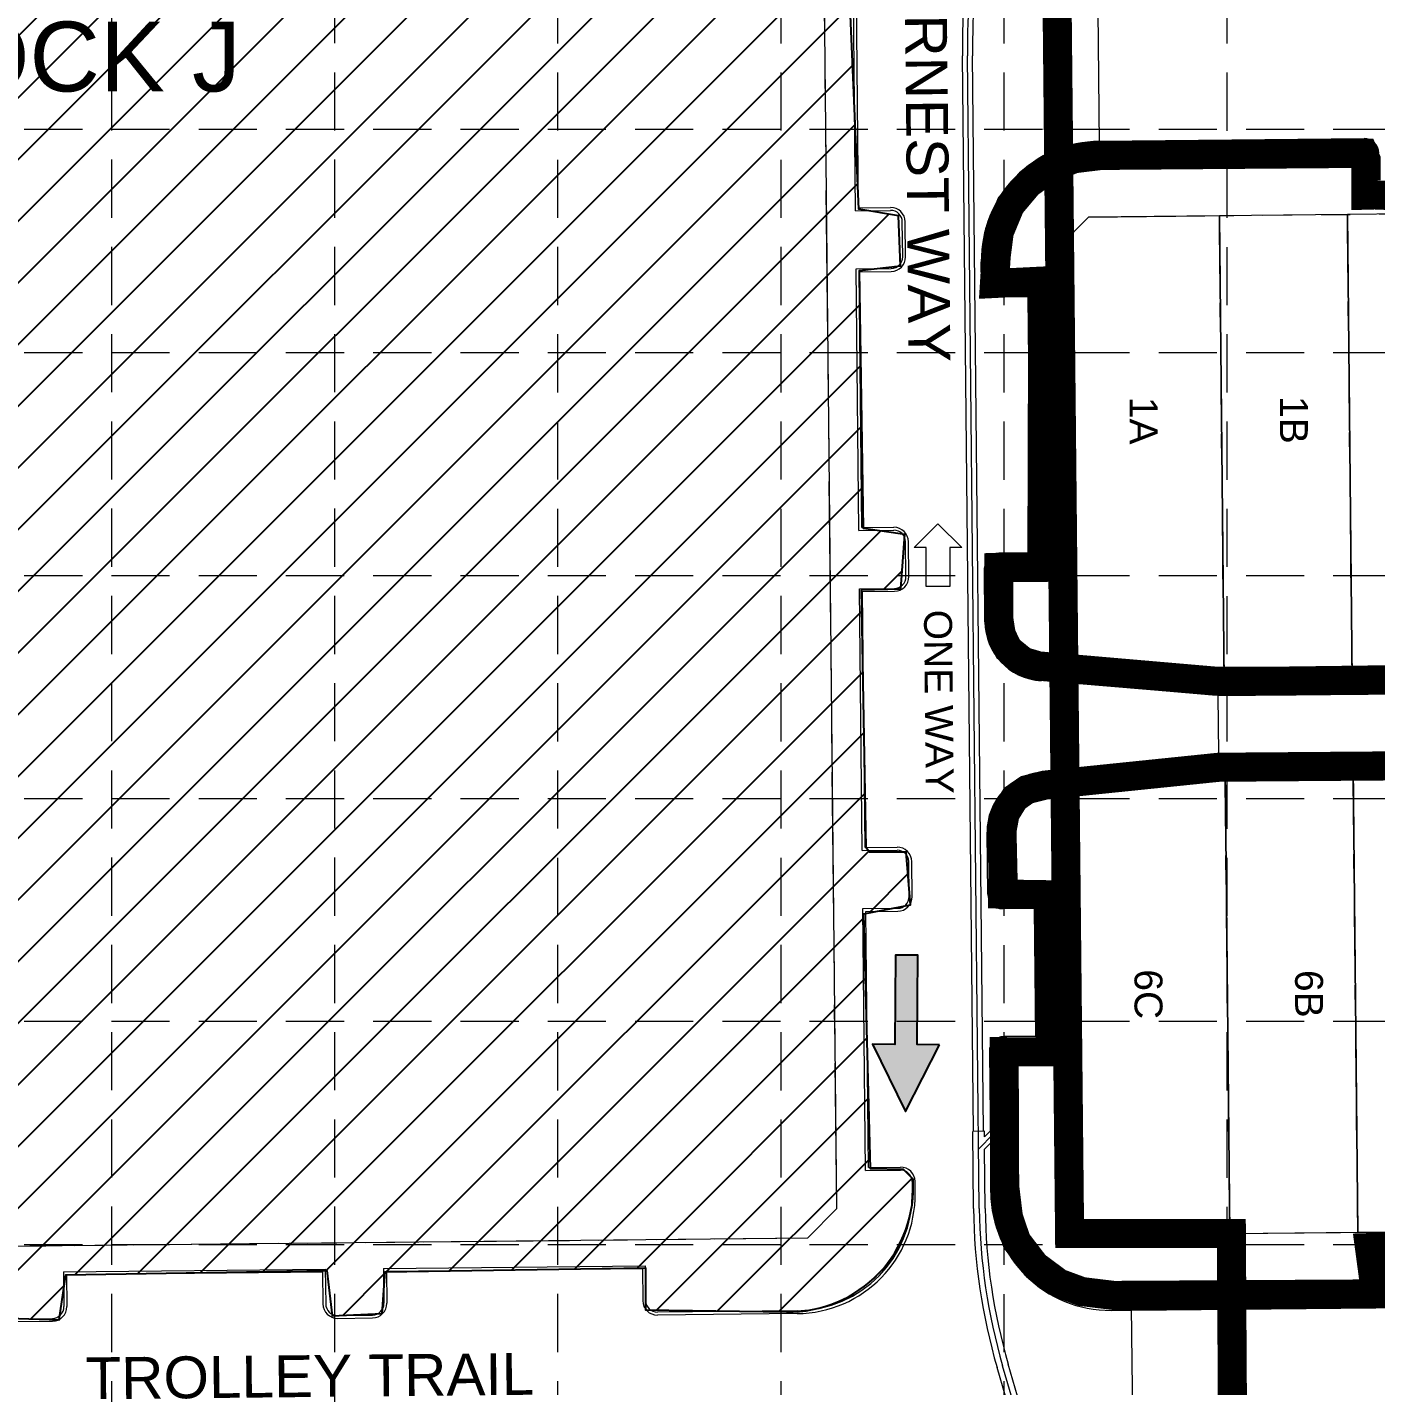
# Model space of a CAD drawing. Extents: x 2509062 to 2510599, y 7103311 to 7105769.
# Drawn here: x 2509777.7 to 2510009.5, y 7104323.9 to 7104557.5 of the extents above; entities that cross this region are included whole.
import ezdxf
from ezdxf.enums import TextEntityAlignment as Align

# ---------------------------------------------------------------- set-up
doc = ezdxf.new("R2010")
doc.units = 0
doc.header["$LTSCALE"] = 40
doc.header["$MEASUREMENT"] = 0
for name, pattern in [('DASHED', [0.75, 0.5, -0.25]), ('HIDDEN', [0.375, 0.25, -0.125]), ('HIDDEN2', [0.1875, 0.125, -0.0625]), ('PHANTOM2', [1.25, 0.625, -0.125, 0.125, -0.125, 0.125, -0.125])]:
    doc.linetypes.add(name, pattern=pattern)
for name, color, linetype in [('1 EROSION BLANKET', 84, 'Continuous'), ('1 SODDED LOT', 2, 'Continuous'), ('GRID', 254, 'DASHED'), ('STORM', 5, 'Continuous'), ('XHO461B_PT$0$V-AREA', 6, 'Continuous'), ('XHO461B_PT$0$V-BNDY-N-P2', 2, 'PHANTOM2'), ('XHO461B_PT$0$V-PROP-SUBD-IDEN-N-P2', 14, 'Continuous'), ('XHO461B_PT$0$V-PROP-SUBD-N-P2', 14, 'HIDDEN2'), ('XHO461B_PT$0$V-RWAY-LINE-DETL-N-P2', 14, 'Continuous'), ('XHO461B_PT$0$V-RWAY-LINE-N-P2', 14, 'PHANTOM2'), ('XHO461B_ST$0$C-PHASE-BNDY', 14, 'Continuous'), ('XHO461C_PV$0$C-PHASE-BNDY', 3, 'Continuous'), ('XHO461C_PV$0$C-ROAD-BACK-EX', 12, 'Continuous'), ('XHO461C_PV$0$C-ROAD-BACK-PH2', 12, 'Continuous'), ('XHO461C_PV$0$C-ROAD-FACE-EX', 12, 'Continuous'), ('XHO461C_PV$0$C-ROAD-FACE-PH2', 12, 'Continuous'), ('XHO461PT$0$C-ROAD-IDEN-N-P1', 1, 'Continuous'), ('XHO461PT$0$V-AREA-PLIN', 31, 'Continuous'), ('XHO461PT$0$V-BNDY-N-P1', 3, 'Continuous'), ('XHO461PT$0$V-PROP-SUBD-IDEN-BLOK-N-P1', 7, 'Continuous'), ('XHO461PT$0$V-RWAY-LINE-N-P1', 6, 'PHANTOM2')]:
    doc.layers.add(name, color=color, linetype=linetype)
doc.styles.get("Standard").update_dxf_attribs({"font": 'ARIAL.TTF'})

msp = doc.modelspace()

# ---------------------------------------------------------------- hatches: boundary and pattern name
at = {"layer": '1 SODDED LOT', "linetype": 'Continuous'}
h = msp.add_hatch(dxfattribs=at)
h.set_pattern_fill('ANSI31', color=256, scale=60, style=0)
edge = h.paths.add_edge_path()
edge.add_line((2509670.09, 7104749.69), (2509669.66, 7104756.45))
edge.add_line((2509669.66, 7104756.45), (2509667.67, 7104757.6))
edge.add_line((2509667.67, 7104757.6), (2509643.66, 7104757.36))
edge.add_line((2509643.66, 7104757.36), (2509642.7, 7104757.42))
edge.add_line((2509642.7, 7104757.42), (2509641.46, 7104757.03))
edge.add_line((2509641.46, 7104757.03), (2509634.78, 7104755.18))
edge.add_line((2509634.78, 7104755.18), (2509629.13, 7104750.56))
edge.add_line((2509629.13, 7104750.56), (2509624.93, 7104743.96))
edge.add_line((2509624.93, 7104743.96), (2509623.62, 7104736.11))
edge.add_line((2509623.62, 7104736.11), (2509624.03, 7104733.49))
edge.add_line((2509624.03, 7104733.49), (2509631.95, 7104732.67))
edge.add_line((2509631.95, 7104732.67), (2509632.01, 7104687.98))
edge.add_line((2509632.01, 7104687.98), (2509624.63, 7104687.52))
edge.add_line((2509624.63, 7104687.52), (2509624.78, 7104677.68))
edge.add_line((2509624.78, 7104677.68), (2509632.78, 7104677.53))
edge.add_line((2509632.78, 7104677.53), (2509633.09, 7104633.7))
edge.add_line((2509633.09, 7104633.7), (2509624.32, 7104632.16))
edge.add_line((2509624.32, 7104632.16), (2509625.55, 7104622.93))
edge.add_line((2509625.55, 7104622.93), (2509633.24, 7104622.47))
edge.add_line((2509633.24, 7104622.47), (2509632.49, 7104578.57))
edge.add_line((2509632.49, 7104578.57), (2509627.54, 7104576.59))
edge.add_line((2509627.54, 7104576.59), (2509627.04, 7104513.24))
edge.add_line((2509627.04, 7104513.24), (2509634.47, 7104511.75))
edge.add_line((2509634.47, 7104511.75), (2509634.6, 7104468.31))
edge.add_line((2509634.6, 7104468.31), (2509626.94, 7104467.59))
edge.add_line((2509626.94, 7104467.59), (2509627.42, 7104458.13))
edge.add_line((2509627.42, 7104458.13), (2509634.24, 7104457.53))
edge.add_line((2509634.24, 7104457.53), (2509635.23, 7104413.4))
edge.add_line((2509635.23, 7104413.4), (2509627.38, 7104412.62))
edge.add_line((2509627.38, 7104412.62), (2509627.77, 7104403.47))
edge.add_line((2509627.77, 7104403.47), (2509635.29, 7104402.68))
edge.add_line((2509635.29, 7104402.68), (2509635.55, 7104380.91))
edge.add_line((2509635.55, 7104380.91), (2509628.36, 7104379.85))
edge.add_line((2509628.36, 7104379.85), (2509627.86, 7104353.29))
edge.add_arc((2509647.32, 7104352.93), 19.46, 178.9331, 279.26)
edge.add_line((2509650.45, 7104333.72), (2509672.53, 7104333.89))
edge.add_line((2509672.53, 7104333.89), (2509674.37, 7104336.23))
edge.add_line((2509674.37, 7104336.23), (2509674.2, 7104341.58))
edge.add_line((2509674.2, 7104341.58), (2509718.53, 7104342.59))
edge.add_line((2509718.53, 7104342.59), (2509720.04, 7104334.06))
edge.add_line((2509720.04, 7104334.06), (2509728.74, 7104335.39))
edge.add_line((2509728.74, 7104335.39), (2509729.24, 7104342.08))
edge.add_line((2509729.24, 7104342.08), (2509773.69, 7104343.19))
edge.add_line((2509773.69, 7104343.19), (2509774.56, 7104335.59))
edge.add_line((2509774.56, 7104335.59), (2509783.18, 7104335.3))
edge.add_line((2509783.18, 7104335.3), (2509784.35, 7104343.04))
edge.add_line((2509784.35, 7104343.04), (2509829.2, 7104343.77))
edge.add_line((2509829.2, 7104343.77), (2509830.11, 7104335.95))
edge.add_line((2509830.11, 7104335.95), (2509838.73, 7104336.35))
edge.add_line((2509838.73, 7104336.35), (2509839.22, 7104343.52))
edge.add_line((2509839.22, 7104343.52), (2509883.99, 7104344.21))
edge.add_line((2509883.99, 7104344.21), (2509883.99, 7104337.02))
edge.add_line((2509883.99, 7104337.02), (2509908.24, 7104336.64))
edge.add_arc((2509908.57, 7104358.07), 21.43, 269.1052, 363.7938)
edge.add_line((2509929.96, 7104359.49), (2509928.31, 7104361.13))
edge.add_line((2509928.31, 7104361.13), (2509922.63, 7104361.25))
edge.add_line((2509922.63, 7104361.25), (2509921.48, 7104405.1))
edge.add_line((2509921.48, 7104405.1), (2509929.53, 7104406.61))
edge.add_line((2509929.53, 7104406.61), (2509928.77, 7104415.66))
edge.add_line((2509928.77, 7104415.66), (2509922.49, 7104415.66))
edge.add_line((2509922.49, 7104415.66), (2509921.91, 7104416.45))
edge.add_line((2509921.91, 7104416.45), (2509921.11, 7104460.78))
edge.add_line((2509921.11, 7104460.78), (2509927.84, 7104460.95))
edge.add_line((2509927.84, 7104460.95), (2509928.53, 7104470.28))
edge.add_line((2509928.53, 7104470.28), (2509921.45, 7104471.31))
edge.add_line((2509921.45, 7104471.31), (2509920.75, 7104515.66))
edge.add_line((2509920.75, 7104515.66), (2509927.8, 7104516.51))
edge.add_line((2509927.8, 7104516.51), (2509927.48, 7104525.06))
edge.add_line((2509927.48, 7104525.06), (2509920.64, 7104526.24))
edge.add_line((2509920.64, 7104526.24), (2509918.78, 7104570.23))
edge.add_line((2509918.78, 7104570.23), (2509926.9, 7104570.77))
edge.add_line((2509926.9, 7104570.77), (2509926.09, 7104580.24))
edge.add_line((2509926.09, 7104580.24), (2509920.13, 7104580.24))
edge.add_line((2509920.13, 7104580.24), (2509919.66, 7104625.52))
edge.add_line((2509919.66, 7104625.52), (2509926.23, 7104626.46))
edge.add_line((2509926.23, 7104626.46), (2509926.8, 7104635.85))
edge.add_line((2509926.8, 7104635.85), (2509919.66, 7104636.04))
edge.add_line((2509919.66, 7104636.04), (2509919.09, 7104680.36))
edge.add_line((2509919.09, 7104680.36), (2509926.61, 7104681.48))
edge.add_line((2509926.61, 7104681.48), (2509925.48, 7104690.69))
edge.add_line((2509925.48, 7104690.69), (2509919.09, 7104690.69))
edge.add_line((2509919.09, 7104690.69), (2509919.01, 7104735.42))
edge.add_line((2509919.01, 7104735.42), (2509925.9, 7104735.95))
edge.add_line((2509925.9, 7104735.95), (2509925.9, 7104742.05))
edge.add_arc((2509908.03, 7104742.05), 17.87, 0, 93.8483)
edge.add_arc((2509890.92, 7104996.36), 237.01, 267.5658, 273.8483, ccw=False)
edge.add_line((2509880.86, 7104759.56), (2509879.57, 7104751.48))
edge.add_line((2509879.57, 7104751.48), (2509834.95, 7104751.36))
edge.add_line((2509834.95, 7104751.36), (2509834.26, 7104758.6))
edge.add_line((2509834.26, 7104758.6), (2509825.18, 7104758.85))
edge.add_line((2509825.18, 7104758.85), (2509824.61, 7104751.49))
edge.add_line((2509824.61, 7104751.49), (2509779.98, 7104750.68))
edge.add_line((2509779.98, 7104750.68), (2509779.58, 7104758.7))
edge.add_line((2509779.58, 7104758.7), (2509770.62, 7104758.47))
edge.add_line((2509770.62, 7104758.47), (2509769.93, 7104750.68))
edge.add_line((2509769.93, 7104750.68), (2509725, 7104750.36))
edge.add_line((2509725, 7104750.36), (2509724.31, 7104756.97))
edge.add_line((2509724.31, 7104756.97), (2509715.09, 7104757.65))
edge.add_line((2509715.09, 7104757.65), (2509714.18, 7104749.8))
edge.add_line((2509714.18, 7104749.8), (2509670.79, 7104749.57))
edge.add_line((2509670.79, 7104749.57), (2509670.09, 7104749.69))

# ---------------------------------------------------------------- linework, layer by layer
msp.add_lwpolyline([(2509934.53, 7104382.58), (2509930.69, 7104382.61), (2509930.81, 7104397.97), (2509926.97, 7104398), (2509926.85, 7104382.64), (2509923.01, 7104382.67), (2509928.68, 7104371.1), (2509934.53, 7104382.58)], close=True)
at = {"color": 254}
for points in [[(2509930.81, 7104397.97), (2509926.97, 7104398), (2509930.69, 7104382.61), (2509926.85, 7104382.64)], [(2509923.01, 7104382.67), (2509934.53, 7104382.58), (2509928.68, 7104371.1), (2509934.53, 7104382.58)]]:
    msp.add_solid(points, dxfattribs=at)
at = {"layer": '1 EROSION BLANKET', "linetype": 'Continuous', "const_width": 5}
for points in [[(2510042.24, 7104445.71), (2509993.03, 7104445.08), (2509981.81, 7104445.09), (2509951.55, 7104447.7), (2509948.91, 7104448.48), (2509946.31, 7104450.6), (2509945.12, 7104453.09), (2509944.71, 7104455.73), (2509944.71, 7104464.6), (2509952.1, 7104464.65), (2509952.26, 7104513.86), (2509943.96, 7104513.45), (2509944.25, 7104518.13), (2509944.79, 7104522.33), (2509946.69, 7104526.9), (2509949.77, 7104530.57), (2509953.36, 7104533.17), (2509957.62, 7104534.89), (2509962.26, 7104535.46), (2510007.39, 7104535.82), (2510007.81, 7104534.78), (2510007.81, 7104528.63), (2510009.3, 7104528.67), (2510011.4, 7104528.59), (2510056.13, 7104528.63)], [(2510058.25, 7104349.19), (2510008.41, 7104347.7), (2510009.48, 7104339.74), (2509964.42, 7104339.48), (2509958.98, 7104340.14), (2509955.02, 7104341.6), (2509950.96, 7104344.61), (2509947.75, 7104348.8), (2509946.35, 7104352.97), (2509945.71, 7104358.25), (2509945.62, 7104381.38), (2509953.1, 7104381.35), (2509953.53, 7104381.35), (2509953.35, 7104408.36), (2509945.38, 7104408.48), (2509945.43, 7104411.43), (2509945.25, 7104419.42), (2509945.79, 7104422.31), (2509947.43, 7104424.97), (2509949.53, 7104426.43), (2509952.64, 7104427.21), (2509982.52, 7104430.28), (2510011.68, 7104430.51), (2510023.49, 7104430.76)]]:
    msp.add_lwpolyline(points, dxfattribs=at)
at = {"layer": '1 SODDED LOT', "linetype": 'Continuous'}
msp.add_lwpolyline([(2509774.56, 7104335.59), (2509783.18, 7104335.3), (2509784.35, 7104343.04), (2509829.2, 7104343.77), (2509830.11, 7104335.95), (2509838.73, 7104336.35), (2509839.22, 7104343.52), (2509883.99, 7104344.21), (2509883.99, 7104337.02), (2509908.24, 7104336.64, 0.43839), (2509929.96, 7104359.49), (2509928.31, 7104361.13), (2509922.63, 7104361.25), (2509921.48, 7104405.1), (2509929.53, 7104406.61), (2509928.77, 7104415.66), (2509922.49, 7104415.66), (2509921.91, 7104416.45), (2509921.11, 7104460.78), (2509927.84, 7104460.95), (2509928.53, 7104470.28), (2509921.45, 7104471.31), (2509920.75, 7104515.66), (2509927.8, 7104516.51), (2509927.48, 7104525.06), (2509920.64, 7104526.24), (2509918.78, 7104570.23)], format="xyb", dxfattribs=at)
at = {"layer": 'GRID', "color": 252, "linetype": 'HIDDEN', "lineweight": 0}
for p, q in [((2509792.26, 7103504.74), (2509792.26, 7105728.4)), ((2509830.6, 7103504.74), (2509830.6, 7105728.4)), ((2509868.94, 7103504.73), (2509868.94, 7105728.4)), ((2509907.27, 7103504.73), (2509907.27, 7105728.4)), ((2509945.61, 7103504.72), (2509945.61, 7105728.4)), ((2509983.95, 7103504.71), (2509983.95, 7105728.4)), ((2509102.19, 7104539.95), (2510559.01, 7104539.95)), ((2509102.19, 7104501.61), (2510559.01, 7104501.61)), ((2509102.19, 7104463.27), (2510559.01, 7104463.27)), ((2509102.19, 7104424.93), (2510559.01, 7104424.93)), ((2509102.19, 7104386.6), (2510559.01, 7104386.6)), ((2509102.19, 7104348.26), (2510559.01, 7104348.26))]:
    msp.add_line(p, q, dxfattribs=at)
at = {"layer": 'STORM', "lineweight": 0}
for p, q in [((2509940.34, 7104367.68), (2509938.45, 7104552.57)), ((2509940.34, 7104367.68), (2509938.45, 7104552.57)), ((2509941.35, 7104354.42), (2509939.33, 7104552.58)), ((2509941.35, 7104354.42), (2509939.33, 7104552.58)), ((2509942.09, 7104367.7), (2509940.2, 7104552.59)), ((2509942.09, 7104367.7), (2509940.2, 7104552.59)), ((2509943.69, 7104371.2), (2509946.19, 7104371.22)), ((2509943.69, 7104371.2), (2509946.19, 7104371.22)), ((2509943.76, 7104363.2), (2509943.69, 7104371.2)), ((2509943.76, 7104363.2), (2509943.69, 7104371.2)), ((2509946.19, 7104371.22), (2509946.26, 7104363.22)), ((2509946.19, 7104371.22), (2509946.26, 7104363.22)), ((2509942.22, 7104367.7), (2509940.22, 7104367.68)), ((2509942.22, 7104367.7), (2509940.22, 7104367.68)), ((2509940.35, 7104354.41), (2509940.22, 7104367.68)), ((2509940.35, 7104354.41), (2509940.22, 7104367.68)), ((2509943.73, 7104367.2), (2509941.25, 7104364.69)), ((2509943.73, 7104367.2), (2509941.25, 7104364.69)), ((2509942.23, 7104366.75), (2509942.22, 7104367.7)), ((2509942.23, 7104366.75), (2509942.22, 7104367.7)), ((2509943.72, 7104368.25), (2509942.23, 7104366.75)), ((2509943.72, 7104368.25), (2509942.23, 7104366.75)), ((2509943.74, 7104366.14), (2509942.25, 7104364.64)), ((2509943.74, 7104366.14), (2509942.25, 7104364.64)), ((2509942.35, 7104354.43), (2509942.25, 7104364.64)), ((2509942.35, 7104354.43), (2509942.25, 7104364.64)), ((2509946.26, 7104363.22), (2509943.76, 7104363.2)), ((2509946.26, 7104363.22), (2509943.76, 7104363.2)), ((2509945.85, 7104322.16), (2509944.4, 7104327.11)), ((2509945.85, 7104322.16), (2509944.4, 7104327.11)), ((2509947.46, 7104320.23), (2509945.36, 7104327.39)), ((2509947.46, 7104320.23), (2509945.36, 7104327.39)), ((2509947.93, 7104322.18), (2509946.32, 7104327.67)), ((2509947.93, 7104322.18), (2509946.32, 7104327.67))]:
    msp.add_line(p, q, dxfattribs=at)
for centre, radius, start, end in [((2510089.32, 7104554.11), 150.88, 172.063, 180.5865), ((2510089.32, 7104554.11), 150.88, 172.063, 180.5865), ((2510089.32, 7104554.11), 150, 172.063, 180.5865), ((2510089.32, 7104554.11), 150, 172.063, 180.5865), ((2510089.32, 7104554.11), 149.12, 172.063, 180.5865), ((2510089.32, 7104554.11), 149.12, 172.063, 180.5865), ((2510041.35, 7104355.44), 101, 180.5865, 196.2902), ((2510041.35, 7104355.44), 101, 180.5865, 196.2902), ((2510041.35, 7104355.44), 100, 180.5865, 196.2902), ((2510041.35, 7104355.44), 100, 180.5865, 196.2902), ((2510041.35, 7104355.44), 99, 180.5865, 196.2902), ((2510041.35, 7104355.44), 99, 180.5865, 196.2902)]:
    msp.add_arc(centre, radius, start, end, dxfattribs=at)
at = {"layer": 'XHO461B_PT$0$V-AREA', "color": 7, "lineweight": 0}
for p, q in [((2509982.61, 7104525.1), (2509960.11, 7104524.87)), ((2510004.61, 7104525.32), (2509982.61, 7104525.1)), ((2509983.43, 7104445.1), (2509982.61, 7104525.1)), ((2509982.61, 7104525.1), (2509983.43, 7104445.1)), ((2510032.11, 7104525.61), (2510004.61, 7104525.32)), ((2510005.43, 7104445.33), (2510004.61, 7104525.32)), ((2510004.61, 7104525.32), (2510005.43, 7104445.33)), ((2509960.11, 7104524.87), (2509955.16, 7104519.82)), ((2509955.16, 7104519.82), (2509955.9, 7104447.32)), ((2509955.9, 7104447.32), (2509982.43, 7104445.09)), ((2510005.43, 7104445.33), (2510032.93, 7104445.61)), ((2509982.43, 7104445.09), (2509983.43, 7104445.1)), ((2509983.43, 7104445.1), (2510005.43, 7104445.33)), ((2509982.58, 7104430.09), (2509956.11, 7104427.32)), ((2509983.58, 7104430.1), (2509982.58, 7104430.09)), ((2510005.58, 7104430.33), (2509983.58, 7104430.1)), ((2509983.58, 7104430.1), (2509984.4, 7104350.11)), ((2509984.4, 7104350.11), (2509983.58, 7104430.1)), ((2510033.08, 7104430.61), (2510005.58, 7104430.33)), ((2510005.58, 7104430.33), (2510006.4, 7104350.33)), ((2510006.4, 7104350.33), (2510005.58, 7104430.33)), ((2509956.11, 7104427.32), (2509956.85, 7104354.83)), ((2509956.85, 7104354.83), (2509961.9, 7104349.88)), ((2509961.9, 7104349.88), (2509984.4, 7104350.11)), ((2509984.4, 7104350.11), (2509984.67, 7104350.11)), ((2509984.67, 7104350.11), (2510006.4, 7104350.33)), ((2510006.4, 7104350.33), (2510033.9, 7104350.61))]:
    msp.add_line(p, q, dxfattribs=at)
at = {"layer": 'XHO461B_PT$0$V-BNDY-N-P2', "color": 7, "lineweight": 0}
for p, q in [((2509956.85, 7104354.83), (2509952.34, 7104795.8)), ((2509961.9, 7104349.88), (2509956.85, 7104354.83)), ((2509961.9, 7104349.88), (2509984.67, 7104350.11)), ((2509985.98, 7104222.12), (2509984.67, 7104350.11))]:
    msp.add_line(p, q, dxfattribs=at)
at = {"layer": 'XHO461B_PT$0$V-PROP-SUBD-N-P2', "color": 7, "lineweight": 0}
for p, q in [((2509983.43, 7104445.1), (2509982.61, 7104525.1)), ((2510005.43, 7104445.33), (2510004.61, 7104525.32)), ((2509984.4, 7104350.11), (2509983.58, 7104430.1)), ((2510006.4, 7104350.33), (2510005.58, 7104430.33))]:
    msp.add_line(p, q, dxfattribs=at)
at = {"layer": 'XHO461B_PT$0$V-RWAY-LINE-DETL-N-P2', "color": 7, "lineweight": 0}
for centre, start, end in [((2509982.43, 7104445.09), 0, 180), ((2509982.43, 7104445.09), 180, 0), ((2509982.58, 7104430.09), 0, 180), ((2509982.58, 7104430.09), 180, 0)]:
    msp.add_arc(centre, 1.38, start, end, dxfattribs=at)
at = {"layer": 'XHO461B_PT$0$V-RWAY-LINE-N-P2', "color": 7, "lineweight": 0}
for p, q in [((2509960.11, 7104524.87), (2510181.1, 7104527.13)), ((2509960.11, 7104524.87), (2509955.16, 7104519.82)), ((2509982.43, 7104445.09), (2509955.9, 7104447.32)), ((2509982.43, 7104445.09), (2510160.42, 7104446.92)), ((2509982.58, 7104430.09), (2510160.57, 7104431.92)), ((2509982.58, 7104430.09), (2509956.11, 7104427.32)), ((2509961.9, 7104349.88), (2509956.85, 7104354.83)), ((2509984.67, 7104350.11), (2510182.89, 7104352.14))]:
    msp.add_line(p, q, dxfattribs=at)
at = {"layer": 'XHO461B_ST$0$C-PHASE-BNDY', "color": 7, "lineweight": 0}
for p, q in [((2509956.87, 7104350.11), (2509952.34, 7104795.8)), ((2509984.67, 7104350.11), (2509956.87, 7104350.11)), ((2509985.98, 7104222.12), (2509984.67, 7104350.11))]:
    msp.add_line(p, q, dxfattribs=at)
at = {"layer": 'XHO461C_PV$0$C-PHASE-BNDY', "color": 7, "lineweight": 0}
for p, q in [((2509956.87, 7104350.11), (2509952.34, 7104795.8)), ((2509984.67, 7104350.11), (2509956.87, 7104350.11)), ((2509985.98, 7104222.12), (2509984.67, 7104350.11))]:
    msp.add_line(p, q, dxfattribs=at)
at = {"layer": 'XHO461C_PV$0$C-PHASE-BNDY', "color": 7, "const_width": 5}
msp.add_lwpolyline([(2510330.97, 7104221.41), (2510330.97, 7104221.41), (2509985.5, 7104217.79), (2509984.67, 7104350.11), (2509956.87, 7104350.11), (2509952.34, 7104795.8), (2509803.34, 7104794.28), (2509798.29, 7104799.23), (2509797.35, 7104891.72), (2509756.85, 7104891.31), (2509754.67, 7105104.3), (2510184.65, 7105108.7), (2510184.28, 7105144.86), (2510321.28, 7105145.14), (2510321.3, 7105142.86)], dxfattribs=at)
at = {"layer": 'XHO461C_PV$0$C-ROAD-BACK-EX', "color": 7, "lineweight": 0}
for p, q in [((2509920.1, 7104525.96), (2509919.64, 7104570.96)), ((2509961.75, 7104560.39), (2509961.98, 7104537.39)), ((2509920.1, 7104525.96), (2509926.1, 7104526.02)), ((2509928.18, 7104518.04), (2509928.12, 7104524.04)), ((2509920.2, 7104515.96), (2509926.2, 7104516.02)), ((2509920.66, 7104470.97), (2509920.2, 7104515.96)), ((2509942.22, 7104513.57), (2509942.19, 7104517.19)), ((2509950.24, 7104511.65), (2509944.25, 7104511.59)), ((2509950.71, 7104466.66), (2509950.24, 7104511.65)), ((2509920.66, 7104470.97), (2509926.66, 7104471.03)), ((2509928.74, 7104463.05), (2509928.68, 7104469.05)), ((2509950.71, 7104466.66), (2509944.71, 7104466.59)), ((2509942.82, 7104455.01), (2509942.73, 7104464.57)), ((2509920.76, 7104460.97), (2509926.76, 7104461.03)), ((2509921.22, 7104415.97), (2509920.76, 7104460.97)), ((2509943.3, 7104408.44), (2509943.19, 7104419.38)), ((2509921.22, 7104415.97), (2509927.22, 7104416.03)), ((2509929.3, 7104408.05), (2509929.24, 7104414.05)), ((2509921.33, 7104405.97), (2509927.33, 7104406.03)), ((2509921.79, 7104360.97), (2509921.33, 7104405.97)), ((2509951.32, 7104406.53), (2509945.32, 7104406.46)), ((2509951.56, 7104383.53), (2509951.32, 7104406.53)), ((2509951.56, 7104383.53), (2509945.56, 7104383.47)), ((2509943.58, 7104381.45), (2509943.81, 7104359.2)), ((2509921.79, 7104360.97), (2509927.79, 7104361.03)), ((2509943.83, 7104357.2), (2509943.81, 7104359.2)), ((2509929.81, 7104359.05), (2509929.83, 7104357.05)), ((2509783.96, 7104343.56), (2509828.95, 7104344.02)), ((2509783.96, 7104343.56), (2509784.02, 7104337.56)), ((2509828.95, 7104344.02), (2509829.02, 7104338.02)), ((2509838.95, 7104344.12), (2509883.95, 7104344.58)), ((2509838.95, 7104344.12), (2509839.02, 7104338.12)), ((2509883.95, 7104344.58), (2509884.01, 7104338.58)), ((2509831.04, 7104336.04), (2509837.04, 7104336.1)), ((2509910.03, 7104336.85), (2509886.03, 7104336.6)), ((2509964.03, 7104337.4), (2509967.53, 7104337.44)), ((2509967.76, 7104314.94), (2509967.53, 7104337.44)), ((2509776.04, 7104335.48), (2509782.04, 7104335.54))]:
    msp.add_line(p, q, dxfattribs=at)
for centre, radius, start, end in [((2509962.19, 7104517.39), 20, 90.5865, 180.5865), ((2509926.12, 7104524.02), 2, 0.5865, 90.5865), ((2509926.18, 7104518.02), 2, 270.5865, 0.5865), ((2509944.22, 7104513.59), 2, 180.5865, 270.5865), ((2509926.68, 7104469.03), 2, 0.5865, 90.5865), ((2509944.73, 7104464.59), 2, 90.5865, 180.5865), ((2509926.74, 7104463.03), 2, 270.5865, 0.5865), ((2509952.82, 7104455.11), 10, 180.5865, 265.1972), ((2509953.19, 7104419.48), 10, 95.9758, 180.5865), ((2509927.24, 7104414.03), 2, 0.5865, 90.5865), ((2509945.3, 7104408.46), 2, 180.5865, 270.5865), ((2509927.3, 7104408.03), 2, 270.5865, 0.5865), ((2509945.58, 7104381.47), 2, 90.5865, 180.5865), ((2509927.81, 7104359.03), 2, 0.5865, 90.5865), ((2509909.83, 7104356.85), 20, 270.5865, 0.5865), ((2509963.82, 7104357.4), 20, 180.5865, 270.5865), ((2509837.02, 7104338.1), 2, 270.5865, 0.5865), ((2509886.01, 7104338.6), 2, 180.5865, 270.5865), ((2509782.02, 7104337.54), 2, 270.5865, 0.5865), ((2509831.02, 7104338.04), 2, 180.5865, 270.5865)]:
    msp.add_arc(centre, radius, start, end, dxfattribs=at)
at = {"layer": 'XHO461C_PV$0$C-ROAD-BACK-PH2', "color": 7, "lineweight": 0}
for p, q in [((2509961.98, 7104537.39), (2510007.48, 7104537.86)), ((2509967.53, 7104337.44), (2510009.53, 7104337.87))]:
    msp.add_line(p, q, dxfattribs=at)
msp.add_arc((2510007.5, 7104535.86), 2, 0.5865, 90.5865, dxfattribs=at)
at = {"layer": 'XHO461C_PV$0$C-ROAD-FACE-EX', "color": 7, "lineweight": 0}
for p, q in [((2509920.59, 7104526.47), (2509920.14, 7104570.47)), ((2509920.59, 7104526.47), (2509926.09, 7104526.52)), ((2509928.68, 7104518.05), (2509928.62, 7104524.05)), ((2509941.72, 7104513.57), (2509941.69, 7104517.18)), ((2509920.7, 7104515.47), (2509926.2, 7104515.52)), ((2509921.15, 7104471.47), (2509920.7, 7104515.47)), ((2509949.75, 7104511.15), (2509944.25, 7104511.09)), ((2509950.2, 7104467.15), (2509949.75, 7104511.15)), ((2509921.15, 7104471.47), (2509926.65, 7104471.53)), ((2509929.24, 7104463.05), (2509929.18, 7104469.05)), ((2509950.2, 7104467.15), (2509944.7, 7104467.09)), ((2509942.32, 7104455.28), (2509942.23, 7104464.57)), ((2509921.27, 7104460.47), (2509926.77, 7104460.53)), ((2509921.72, 7104416.47), (2509921.27, 7104460.47)), ((2509982.34, 7104442.59), (2509951.71, 7104445.17)), ((2509982.34, 7104442.59), (2509982.44, 7104432.6)), ((2509982.44, 7104432.6), (2509951.87, 7104429.4)), ((2509942.8, 7104408.44), (2509942.69, 7104419.1)), ((2509921.72, 7104416.47), (2509927.22, 7104416.53)), ((2509929.8, 7104408.06), (2509929.74, 7104414.06)), ((2509950.83, 7104406.02), (2509945.33, 7104405.96)), ((2509951.05, 7104384.02), (2509950.83, 7104406.02)), ((2509921.83, 7104405.47), (2509927.33, 7104405.53)), ((2509922.28, 7104361.48), (2509921.83, 7104405.47)), ((2509951.05, 7104384.02), (2509945.55, 7104383.97)), ((2509943.08, 7104381.44), (2509943.31, 7104359.19)), ((2509922.28, 7104361.48), (2509927.78, 7104361.53)), ((2509943.33, 7104357.19), (2509943.31, 7104359.19)), ((2509930.33, 7104357.06), (2509930.31, 7104359.06)), ((2509784.46, 7104343.06), (2509828.46, 7104343.51)), ((2509784.46, 7104343.06), (2509784.52, 7104337.56)), ((2509828.46, 7104343.51), (2509828.52, 7104338.01)), ((2509839.46, 7104343.63), (2509883.46, 7104344.08)), ((2509839.46, 7104343.63), (2509839.52, 7104338.13)), ((2509883.46, 7104344.08), (2509883.51, 7104338.58)), ((2509910.04, 7104336.35), (2509886.04, 7104336.1)), ((2509964.03, 7104336.9), (2509967.53, 7104336.94)), ((2509776.04, 7104334.98), (2509782.04, 7104335.04)), ((2509831.04, 7104335.54), (2509837.04, 7104335.6))]:
    msp.add_line(p, q, dxfattribs=at)
for centre, radius, start, end in [((2509962.19, 7104517.39), 20.5, 90.5865, 180.5865), ((2509926.12, 7104524.02), 2.5, 0.5865, 90.5865), ((2509926.18, 7104518.02), 2.5, 270.5865, 0.5865), ((2509944.22, 7104513.59), 2.5, 180.5865, 270.5865), ((2509926.68, 7104469.03), 2.5, 0.5865, 90.5865), ((2509944.73, 7104464.59), 2.5, 90.5865, 180.5865), ((2509926.74, 7104463.03), 2.5, 270.5865, 0.5865), ((2509952.57, 7104455.38), 10.25, 180.5865, 265.1972), ((2509952.94, 7104419.2), 10.25, 95.9758, 180.5865), ((2509927.24, 7104414.03), 2.5, 0.5865, 90.5865), ((2509945.3, 7104408.46), 2.5, 180.5865, 270.5865), ((2509927.3, 7104408.03), 2.5, 270.5865, 0.5865), ((2509945.58, 7104381.47), 2.5, 90.5865, 180.5865), ((2509927.81, 7104359.03), 2.5, 0.5865, 90.5865), ((2509909.83, 7104356.85), 20.5, 270.5865, 0.5865), ((2509963.82, 7104357.4), 20.5, 180.5865, 270.5865), ((2509837.02, 7104338.1), 2.5, 270.5865, 0.5865), ((2509886.01, 7104338.6), 2.5, 180.5865, 270.5865), ((2509782.02, 7104337.54), 2.5, 270.5865, 0.5865), ((2509831.02, 7104338.04), 2.5, 180.5865, 270.5865)]:
    msp.add_arc(centre, radius, start, end, dxfattribs=at)
at = {"layer": 'XHO461C_PV$0$C-ROAD-FACE-PH2', "color": 7, "lineweight": 0}
for p, q in [((2509961.98, 7104537.89), (2510007.47, 7104538.36)), ((2509982.34, 7104442.59), (2510160.56, 7104444.42)), ((2509982.44, 7104432.6), (2510160.66, 7104434.42)), ((2509967.53, 7104336.94), (2510009.53, 7104337.37))]:
    msp.add_line(p, q, dxfattribs=at)
msp.add_arc((2510007.5, 7104535.86), 2.5, 0.5865, 90.5865, dxfattribs=at)
at = {"layer": 'XHO461PT$0$C-ROAD-IDEN-N-P1', "color": 7, "lineweight": 0}
for p, q in [((2509930.15, 7104468.04), (2509934.23, 7104472.13)), ((2509934.23, 7104472.13), (2509938.32, 7104468.04)), ((2509932.19, 7104468.04), (2509930.15, 7104468.04)), ((2509932.19, 7104461.37), (2509932.19, 7104468.04)), ((2509936.28, 7104468.04), (2509936.28, 7104461.37)), ((2509938.32, 7104468.04), (2509936.28, 7104468.04)), ((2509936.28, 7104461.37), (2509932.19, 7104461.37))]:
    msp.add_line(p, q, dxfattribs=at)
at = {"layer": 'XHO461PT$0$V-AREA-PLIN', "color": 7, "lineweight": 0}
for p, q in [((2509916.85, 7104354.42), (2509912.88, 7104742.4)), ((2509911.9, 7104349.37), (2509916.85, 7104354.42)), ((2509645.92, 7104346.64), (2509911.9, 7104349.37))]:
    msp.add_line(p, q, dxfattribs=at)
at = {"layer": 'XHO461PT$0$V-BNDY-N-P1', "color": 7, "lineweight": 0}
for p, q in [((2509956.85, 7104354.83), (2509952.34, 7104795.8)), ((2509961.9, 7104349.88), (2509956.85, 7104354.83)), ((2509961.9, 7104349.88), (2509984.67, 7104350.11)), ((2509985.98, 7104222.12), (2509984.67, 7104350.11))]:
    msp.add_line(p, q, dxfattribs=at)
at = {"layer": 'XHO461PT$0$V-RWAY-LINE-N-P1', "color": 7, "lineweight": 0}
for p, q in [((2509916.85, 7104354.42), (2509912.88, 7104742.4)), ((2509911.9, 7104349.37), (2509916.85, 7104354.42)), ((2509645.92, 7104346.64), (2509911.9, 7104349.37))]:
    msp.add_line(p, q, dxfattribs=at)

# ---------------------------------------------------------------- texts
at = {"layer": 'XHO461B_PT$0$V-PROP-SUBD-IDEN-N-P2', "color": 7, "lineweight": 0}
for s, p in [('1A', (2509969.59, 7104489.86)), ('1B', (2509995.42, 7104489.99)), ('6C', (2509970.43, 7104391.26)), ('6B', (2509998.03, 7104391.33))]:
    msp.add_text(s, height=4.8, rotation=270, dxfattribs=at).set_placement(p, align=Align.MIDDLE)
at = {"layer": 'XHO461B_PT$0$V-PROP-SUBD-IDEN-N-P2', "color": 7}
for s, p in [('1A', (2509969.59, 7104489.86)), ('1B', (2509995.42, 7104489.99)), ('6C', (2509970.43, 7104391.26)), ('6B', (2509998.03, 7104391.33))]:
    msp.add_text(s, height=4.8, rotation=270, dxfattribs=at).set_placement(p, align=Align.MIDDLE)
at = {"layer": 'XHO461PT$0$C-ROAD-IDEN-N-P1', "color": 7, "lineweight": 0}
for s, height, rotation, p in [('ERNEST WAY', 7.2, 270.5867, (2509928.52, 7104566.36)), ('ONE WAY', 4.8, 270.5867, (2509931.84, 7104457.34)), ('TROLLEY TRAIL', 7.2, 0.5867, (2509787.76, 7104321.62))]:
    msp.add_text(s, height=height, rotation=rotation, dxfattribs=at).set_placement(p)
at = {"layer": 'XHO461PT$0$V-PROP-SUBD-IDEN-BLOK-N-P1', "lineweight": 0}
msp.add_text('BLOCK J', height=12, dxfattribs=at).set_placement((2509744.56, 7104546.46))

doc.saveas('drawing.dxf')
